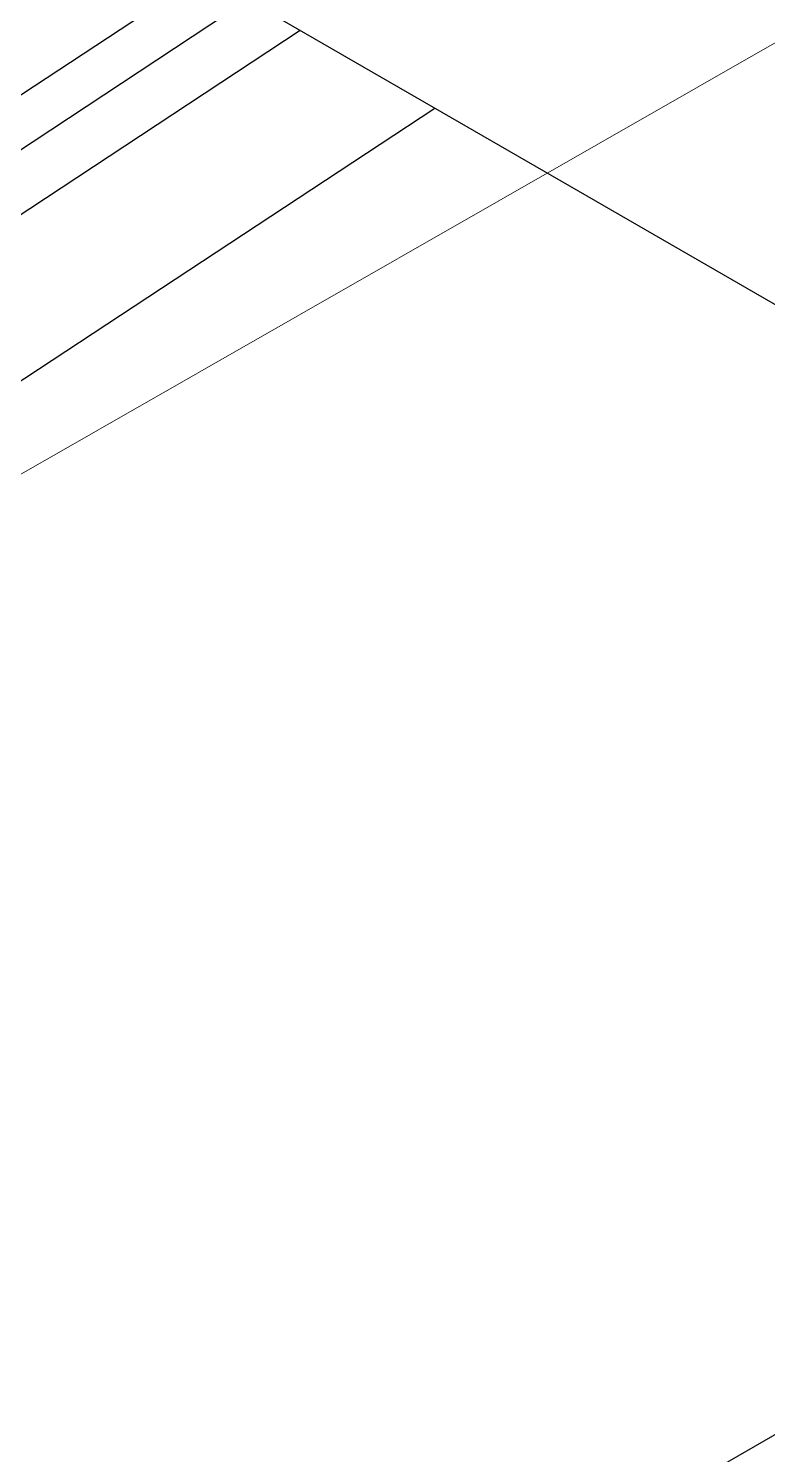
# Model space of a CAD drawing. Header units: millimetres. Extents: x 0 to 100323, y 0 to 59400.
# Drawn here: x 52239 to 52509, y 9808 to 10329 of the extents above; entities that cross this region are included whole.
import ezdxf

# ---------------------------------------------------------------- set-up
doc = ezdxf.new("R2010")
doc.units = ezdxf.units.MM
doc.header["$LTSCALE"] = 100
doc.layers.add('Symbol', color=7, linetype='Continuous', lineweight=18)
doc.layers.add('Visible', color=7, linetype='Continuous', lineweight=25)

# ---------------------------------------------------------------- blocks, each defined once
blk = doc.blocks.new('Balloon20')
at = {"layer": 'Symbol'}
blk.add_line((520.5312, 100.6169), (585.0867, 137.5048), dxfattribs=at)

msp = doc.modelspace()

# ---------------------------------------------------------------- linework, layer by layer
at = {"layer": 'Visible'}
for p, q in [((52185.76, 10271.73), (52290.71, 10340.82)), ((52185.76, 10251.75), (52312.08, 10334.91)), ((52331.09, 10333.01), (52710.27, 10114.09)), ((52185.76, 10228.08), (52338.57, 10328.69)), ((52185.76, 10167.18), (52387.86, 10300.23)), ((52367.79, 9732.11), (52896.13, 10037.15))]:
    msp.add_line(p, q, dxfattribs=at)

# ---------------------------------------------------------------- block references
at = {"layer": 'Symbol', "xscale": 100, "yscale": 100, "zscale": 100}
msp.add_blockref('Balloon20', (0, 0), dxfattribs=at)

doc.saveas('drawing.dxf')
